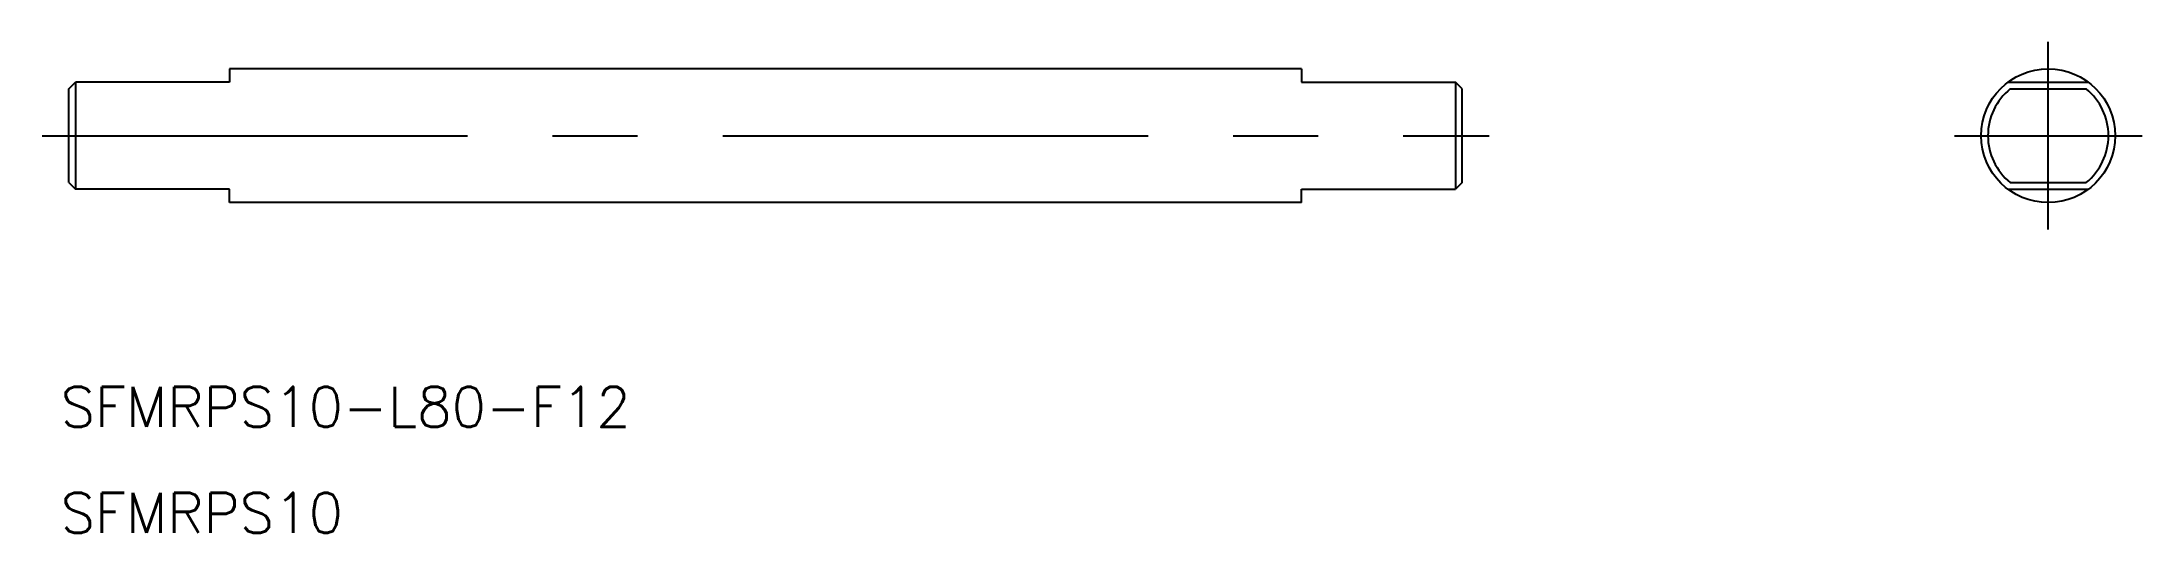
# Model space of a CAD drawing. Extents: x -150 to 7, y -30 to 7.
import ezdxf

# ---------------------------------------------------------------- set-up
doc = ezdxf.new("R2010")
doc.units = 0
doc.linetypes.add('CENTER', pattern=[50.8, 31.75, -6.35, 6.35, -6.35])
doc.layers.get('0').update_dxf_attribs({"linetype": 'CONTINUOUS'})
doc.layers.add('CENTER', color=1, linetype='CENTER')
doc.styles.get("Standard").update_dxf_attribs({"font": 'txt.shx', "height": 3, "bigfont": 'bigfont.shx'})

msp = doc.modelspace()

# ---------------------------------------------------------------- linework, layer by layer
at = {"color": 7, "linetype": 'CONTINUOUS'}
for p, q in [((-55.73, 5), (-135.73, 5)), ((-135.73, 5), (-135.73, 4)), ((-55.73, 5), (-55.73, 4)), ((-147.73, 3.5), (-147.23, 4)), ((-147.73, -3.5), (-147.73, 3.5)), ((-135.73, 4), (-147.23, 4)), ((-147.23, 4), (-147.23, -4)), ((-55.73, 4), (-44.23, 4)), ((-43.73, 3.5), (-44.23, 4)), ((-44.23, 4), (-44.23, -4)), ((-43.73, -3.5), (-43.73, 3.5)), ((-3, 4), (3, 4)), ((-2.83, 3.5), (2.83, 3.5)), ((-147.73, -3.5), (-147.23, -4)), ((-135.73, -4), (-147.23, -4)), ((-135.73, -5), (-135.73, -4)), ((-55.73, -4), (-44.23, -4)), ((-55.73, -5), (-55.73, -4)), ((-43.73, -3.5), (-44.23, -4)), ((-3, -4), (3, -4)), ((-2.83, -3.5), (2.83, -3.5)), ((-55.73, -5), (-135.73, -5))]:
    msp.add_line(p, q, dxfattribs=at)
msp.add_circle((0, 0), 5, dxfattribs=at)
for start, end in [(128.9424, 231.0576), (308.9424, 51.0576)]:
    msp.add_arc((0, 0), 4.5, start, end, dxfattribs=at)
at = {"layer": 'CENTER', "color": 1, "linetype": 'CENTER'}
for p, q in [((0, -7), (0, 7)), ((-149.73, 0), (-41.73, 0)), ((-7, 0), (7, 0))]:
    msp.add_line(p, q, dxfattribs=at)

# ---------------------------------------------------------------- texts
at = {"color": 7, "linetype": 'CONTINUOUS'}
for s, p in [('SFMRPS10-L80-F12', (-148.35, -21.75)), ('SFMRPS10', (-148.35, -29.67))]:
    msp.add_text(s, height=3, dxfattribs=at).set_placement(p)

doc.saveas('drawing.dxf')
